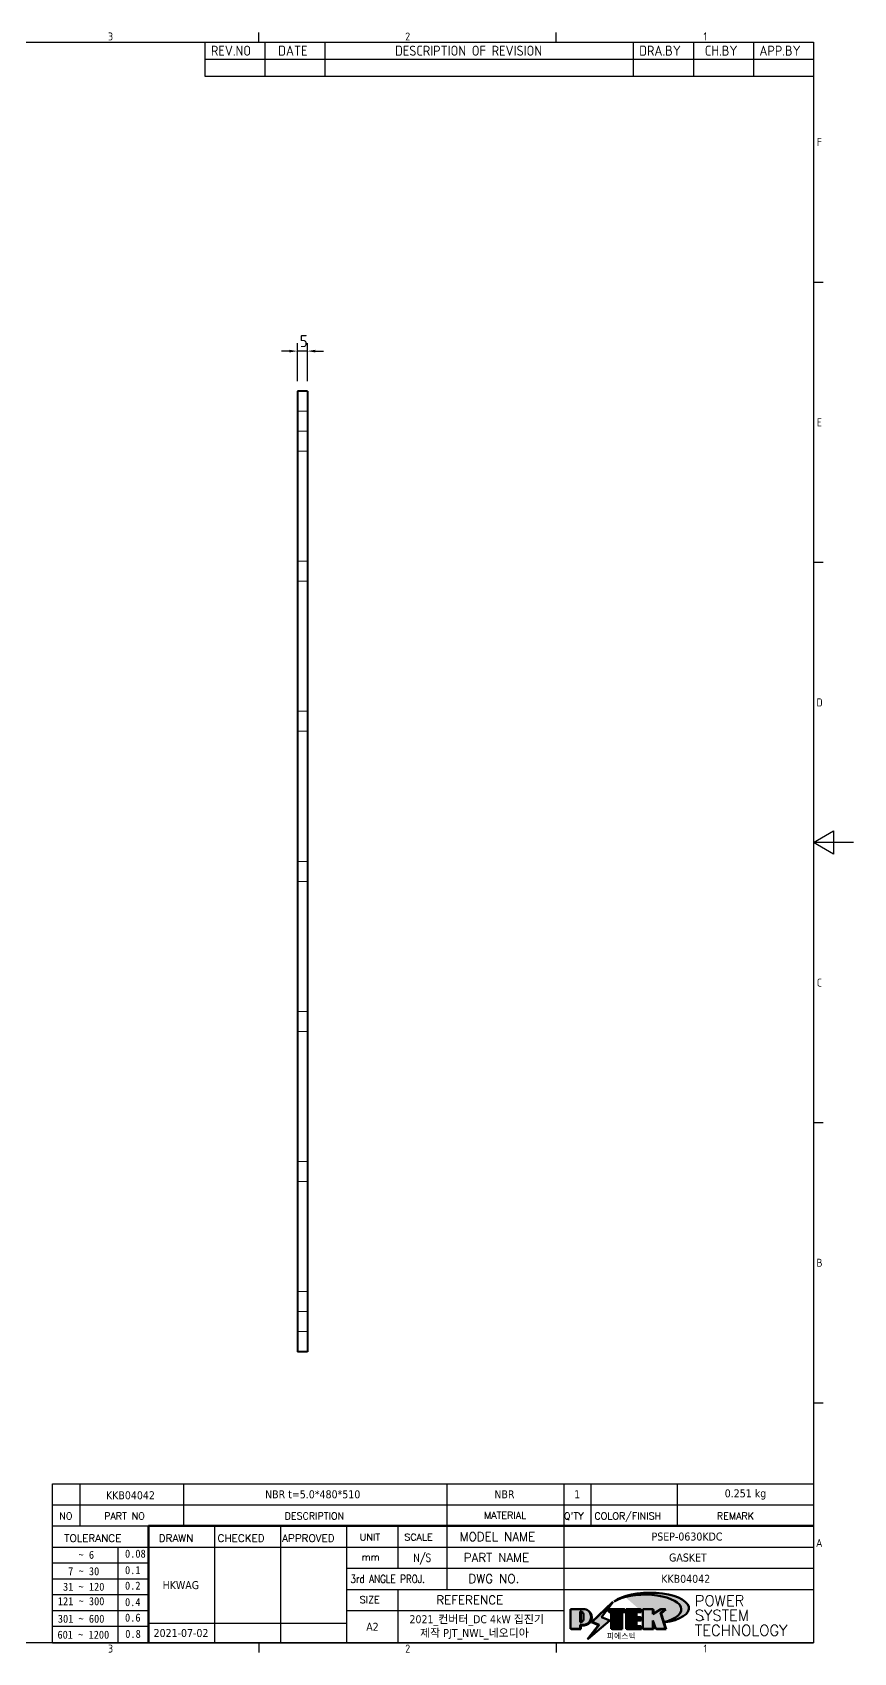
# Model space of a CAD drawing. Header units: millimetres. Extents: x 0 to 1188, y 0 to 840.
# Drawn here: x 778 to 1188, y 15 to 825 of the extents above; entities that cross this region are included whole.
import ezdxf
from ezdxf.enums import TextEntityAlignment as Align

# ---------------------------------------------------------------- set-up
doc = ezdxf.new("R2010")
doc.units = ezdxf.units.MM
doc.header["$LTSCALE"] = 2
doc.linetypes.add('DASHED', pattern=[0.2067, 0.1654, -0.0413])
doc.layers.get('0').update_dxf_attribs({"color": 3, "lineweight": 25, "true_color": 0x00ff00})
for name, color, linetype, lineweight, true_color in [('가려진 것(ISO)', 2, 'DASHED', 18, 0xffff00), ('가시적인 것(ISO)', 3, 'Continuous', 40, 0x00ff00), ('기호(ISO)', 5, 'Continuous', 25, 0x0000ff), ('제목(ISO)', 5, 'Continuous', 50, 0x0000ff), ('치수(ISO)', 2, 'Continuous', 25, 0xffff00)]:
    doc.layers.add(name, color=color, linetype=linetype, lineweight=lineweight, true_color=true_color)
doc.layers.add('경계(ISO)', color=7, linetype='Continuous', lineweight=25)
doc.layers.add('해치(ISO)', color=7, linetype='Continuous', lineweight=18)
doc.styles.add('HAN_291', font='')
doc.styles.add('HAN_370', font='', dxfattribs={"width": 2})
doc.styles.add('ISO ProportionalPSTEK', font='isocp.shx')
doc.styles.add('RC_284', font='ROMANC.shx')
doc.styles.add('RC_287', font='ROMANC.shx')
doc.styles.add('RC_292', font='ROMANC.shx')
doc.styles.add('ROMANT_294', font='romant.shx')
doc.styles.add('문자 텍스트_PSTEK_POSCO', font='isocp.shx')
doc.styles.add('치수 텍스트_PSTEK_POSCO', font='isocp.shx')
doc.styles.add('텍스트 스타일198', font='tahoma.ttf')
doc.styles.add('텍스트 스타일333', font='ROMANC.shx', dxfattribs={"width": 0.800000011920929})
doc.styles.get('HAN_291').set_extended_font_data('GulimChe')
doc.styles.get('HAN_370').set_extended_font_data('GulimChe')
doc.dimstyles.new('치수_PSTEK_POSCO', dxfattribs={"dimscale": 2, "dimtxt": 3, "dimasz": 2, "dimexe": 2, "dimexo": 2.5, "dimgap": 1, "dimtad": 1, "dimrnd": 1e-08, "dimdsep": 46, "dimtxsty": '치수 텍스트_PSTEK_POSCO', "dimcen": 0.09, "dimdle": 10, "dimclrd": 7, "dimclre": 7, "dimclrt": 2, "dimadec": 1, "dimazin": 2, "dimtfac": 1, "dimtmove": 0, "dimatfit": 3, "dimfxl": 1, "dimtolj": 1, "dimlwd": -1, "dimlwe": -1, "dimarcsym": 0})

# ---------------------------------------------------------------- blocks, each defined once
blk = doc.blocks.new('경계 Default Border')
at = {"layer": '경계(ISO)'}
for p, q in [((445.4999923706055, 410), (445.4999923706055, 412.400016784668)), ((519.7499847412109, 410), (519.7499847412109, 412.400016784668)), ((584.0000152587891, 350), (586.3999938964844, 350)), ((584.0000152587891, 280), (586.3999938964844, 280)), ((584.0000152587891, 140), (586.3999938964844, 140)), ((584.0000152587891, 70), (586.3999938964844, 70)), ((445.4999923706055, 10), (445.4999923706055, 7.599999904632568)), ((519.7499847412109, 10), (519.7499847412109, 7.599999904632568))]:
    blk.add_line(p, q, dxfattribs=at)
at = {"layer": '경계(ISO)', "flags": 128}
for points in [[(10, 10), (10, 410), (584.0000152587891, 410), (584.0000152587891, 10), (10, 10)], [(594.0000152587891, 210), (584.0000152587891, 210), (589.0000152587891, 212.8867530822754), (589.0000152587891, 207.1132469177246), (584.0000152587891, 210)]]:
    blk.add_lwpolyline(points, dxfattribs=at)
at = {"layer": '경계(ISO)', "color": 2, "true_color": 0xffff00, "char_height": 2.000000029802322, "attachment_point": 7, "style": '문자 텍스트_PSTEK_POSCO'}
for s, insert in [('3', (407.8206930345746, 410.3809296778403)), ('2', (482.043492964537, 410.3809296778403)), ('1', (556.5323774223158, 410.4)), ('F', (584.8296930082771, 383.9999999850988)), ('E', (584.8296930082771, 313.9809296629392)), ('D', (584.718846771929, 243.9809296629392)), ('C', (584.8296930082771, 173.9809296629392)), ('B', (584.718846771929, 103.9809296629392)), ('A', (584.6096005397006, 33.99523240455892)), ('3', (407.8206930345746, 7.580929648038)), ('2', (482.043492964537, 7.580929648038)), ('1', (556.5323774223158, 7.599999970197677))]:
    blk.add_mtext(s, dxfattribs=dict(at, insert=insert))
blk = doc.blocks.new('제목 블록 PSTEK')
at = {"true_color": 0xff0000}
h = blk.add_hatch(color=1, dxfattribs=at)
edge = h.paths.add_edge_path(flags=0)
edge.add_line((314.2242174273352, 19.60711530335299), (314.2242174273352, 17.00126995915134))
edge.add_line((314.2242174273352, 17.00126995915134), (314.3485873187598, 17.00126995915134))
edge.add_arc((314.3485873187598, 17.6527312952023), 0.6514613360509371, 270, 360)
edge.add_line((315.0000486548106, 17.6527312952023), (315.0000486548106, 18.95565396730211))
edge.add_arc((314.3485873187598, 18.95565396730212), 0.6514613360508712, 0, 90)
edge.add_line((314.3485873187598, 19.60711530335299), (314.2242174273352, 19.60711530335299))
edge = h.paths.add_edge_path()
edge.add_arc((314.9847713324306, 18.28938669179658), 1.969189947606664, 269.9999999999959, 450)
edge.add_line((314.9847713324306, 20.25857663940318), (311.7664314776902, 20.25857663940324))
edge.add_line((311.7664314776902, 20.25857663940324), (311.7664314776902, 15.3430047401139))
edge.add_line((311.7664314776902, 15.3430047401139), (314.2242174273352, 15.3430047401139))
edge.add_line((314.2242174273352, 15.3430047401139), (314.2242174273352, 16.32019674418991))
edge.add_line((314.2242174273352, 16.32019674418991), (314.9847713324307, 16.32019674418991))
at = {"true_color": 0x848484}
for points in [[(317.2195697678507, 17.0593801673321), (322.0326348870767, 21.62682475217465), (322.2781991042243, 21.94392121864296), (317.0471853425802, 16.97985676345368), (318.7512090904202, 16.1899260703855), (316.0018030350395, 12.71868385740789), (316.3356552234328, 13.00206718743325), (318.9235935156908, 16.2694494742633)], [(321.9846681452406, 19.60711530335299), (321.4042753185749, 19.60711530335299), (321.4042753185749, 19.45905590879572), (321.9846681452406, 19.45905590879572)], [(324.6615819988275, 19.45905590879572), (325.4196460989604, 19.45905590879572), (325.4196460989604, 20.11051724484596), (325.2419748254881, 20.11051724484596), (325.2419748254881, 19.60711530335299), (324.4839107253602, 19.60711530335299), (324.4839107253602, 15.3430047401139), (322.1623394187076, 15.3430047401139), (322.1623394187076, 15.19494534555726), (324.6615819988275, 15.19494534555726)], [(328.2914414389548, 19.45905590879572), (329.4054050004294, 19.45905590879572), (329.4054050004294, 20.11051724484596), (329.2277337269622, 20.11051724484596), (329.2277337269622, 19.60711530335299), (328.1137701654877, 19.60711530335299), (328.1137701654877, 18.25543873810179), (328.2914414389548, 18.25543873810179)], [(328.2914414389548, 17.41554667867274), (329.4054050004294, 17.41554667867274), (329.4054050004294, 18.10737934354514), (329.2277337269622, 18.10737934354514), (329.2277337269622, 17.56360607323003), (328.1137701654877, 17.56360607323003), (328.1137701654877, 15.9944660761648), (328.2914414389548, 15.9944660761648)], [(332.5088862584528, 16.92964231796647), (332.3312149849806, 17.43186301645164), (332.3312149849806, 15.3430047401139), (330.0369607660135, 15.3430047401139), (330.0369607660135, 15.19494534555726), (332.5088862584528, 15.19494534555726)], [(332.5088862584528, 20.1105172448466), (332.3312149849806, 20.1105172448466), (332.3312149849806, 18.99741471888368), (332.5088862584528, 19.11081371413894)], [(335.6156307331414, 20.11051724484596), (335.2535118015555, 20.11051724484596), (334.2514536401189, 19.30614745124769), (335.4855464857051, 15.3430047401139), (333.1954852176545, 15.3430047401139), (333.2478643833523, 15.19494534555726), (335.6632177591723, 15.19494534555726), (334.4291249135862, 19.15808805669106)], [(329.5356972676428, 15.8464066816075), (329.3580259941756, 15.8464066816075), (329.3580259941756, 15.3430047401139), (325.8342124037171, 15.3430047401139), (325.8342124037171, 15.19494534555726), (329.5356972676428, 15.19494534555726)]]:
    blk.add_hatch(color=252, dxfattribs=at).paths.add_polyline_path(points)
at = {"true_color": 0x0000ff}
blk.add_hatch(color=5, dxfattribs=at).paths.add_polyline_path([(321.6183518841322, 17.4193704504104), (319.5281351041078, 18.24969419629727), (322.4505835294948, 22.02344462252142), (317.2195697678507, 17.0593801673321), (318.9235935156908, 16.2694494742633), (316.1741874603099, 12.79820726128571)])
at = {"true_color": 0xff0000}
for points in [[(324.4839107253602, 19.60711530335299), (325.2419748254881, 19.60711530335299), (325.2419748254881, 20.25857663940324), (321.2266040451076, 20.25857663940324), (321.2266040451076, 19.60711530335299), (321.9846681452406, 19.60711530335299), (321.9846681452406, 15.3430047401139), (324.4839107253602, 15.3430047401139)], [(329.2277337269622, 20.25857663940324), (325.65654113025, 20.25857663940324), (325.65654113025, 15.3430047401139), (329.3580259941756, 15.3430047401139), (329.3580259941756, 15.9944660761648), (328.1137701654877, 15.9944660761648), (328.1137701654877, 17.56360607323003), (329.2277337269622, 17.56360607323003), (329.2277337269622, 18.25543873810179), (328.1137701654877, 18.25543873810179), (328.1137701654877, 19.60711530335299), (329.2277337269622, 19.60711530335299)], [(332.3312149849806, 20.25857663940324), (329.8592894925411, 20.25857663940324), (329.8592894925411, 15.3430047401139), (332.3312149849806, 15.3430047401139), (332.3312149849806, 17.4318630164523), (333.0701931098801, 15.3430047401139), (335.4855464857051, 15.3430047401139), (334.2514536401189, 19.30614745124769), (335.4379594596742, 20.25857663940324), (334.3071782107978, 20.25857663940324), (332.3312149849806, 18.99741471888304)]]:
    blk.add_hatch(color=1, dxfattribs=at).paths.add_polyline_path(points)
at = {"true_color": 0x848484}
h = blk.add_hatch(color=252, dxfattribs=at)
edge = h.paths.add_edge_path()
edge.add_arc((314.9847713324309, 18.28938669179657), 1.969189947606666, 270, 406.8278729790604)
edge.add_arc((315.1624426058984, 18.1413272972396), 1.969189947606962, -90, 53.560984836317004, ccw=False)
edge.add_line((315.1624426058984, 16.17213734963263), (314.4018887008024, 16.17213734963263))
edge.add_line((314.4018887008024, 16.17213734963263), (314.4018887008024, 15.19494534555726))
edge.add_line((314.4018887008024, 15.19494534555726), (311.9441027511573, 15.19494534555726))
edge.add_line((311.9441027511573, 15.19494534555726), (311.9441027511573, 15.3430047401139))
edge.add_line((311.9441027511573, 15.3430047401139), (314.2242174273352, 15.3430047401139))
edge.add_line((314.2242174273352, 15.3430047401139), (314.2242174273352, 16.32019674418991))
edge.add_line((314.2242174273352, 16.32019674418991), (314.9847713324309, 16.32019674418991))
h = blk.add_hatch(color=252, dxfattribs=at)
edge = h.paths.add_edge_path()
edge.add_line((314.4018887008024, 19.45905590879572), (314.5262585922315, 19.45905590879572))
edge.add_arc((314.5262585922314, 18.80759457274939), 0.6514613360463194, 60.4189348879147, 90.00000000000318, ccw=False)
edge.add_arc((314.3485873187602, 18.95565396730057), 0.6514613360524251, 39.96992292766206, 90.00000000009999)
edge.add_line((314.3485873187591, 19.60711530335307), (314.2242174273352, 19.60711530335298))
edge.add_line((314.2242174273352, 19.60711530335299), (314.2242174273352, 17.00126995915134))
edge.add_line((314.2242174273352, 17.00126995915134), (314.3485873187591, 17.00126995915134))
edge.add_arc((314.3485873187568, 17.652731295233), 0.6514613360816299, 270.0000000002, 274.6930825552478)
edge.add_line((314.4018887008024, 17.0034541317032), (314.4018887008024, 19.45905590879572))
at = {"layer": '해치(ISO)', "true_color": 0x27d1fc}
h = blk.add_hatch(color=140, dxfattribs=at)
edge = h.paths.add_edge_path()
edge.add_ellipse((330.3660919371412, 20.15576403068321), major_axis=(9.100907360794343, 0), ratio=0.4069904968023172, start_angle=301.3098473703837, end_angle=507.7436900681698)
edge.add_ellipse((331.5340919371412, 20.4634168429492), major_axis=(-9.82350664112931, 0), ratio=0.3942600559756514, start_angle=111.51207141178469, end_angle=334.47025347086895, ccw=False)
edge.add_line((335.1363447531188, 16.8601935978785), (335.0955236905705, 16.99119398620872))
at = {"color": 180, "true_color": 0x3f00ff}
for p, q in [((182.475792979055, 11.79100474011392), (182.4757929790549, 51.56524660363496)), ((182.4757929790549, 51.56524660363496), (372.4757929537551, 51.56524660363496)), ((189.2651435055721, 51.56524660363496), (189.2651435055722, 41.00524660363494)), ((215.2152739891528, 41.00524660363494), (215.2152739891528, 51.56524660363496)), ((280.8758854511282, 51.56524660363496), (280.8758854511282, 41.00524660363494)), ((310.0881549537552, 51.56524660363496), (310.0881549537553, 41.00524660363494)), ((316.9044520275131, 51.56524660363496), (316.9044520275127, 41.00524660363494)), ((338.4566026226726, 51.56524660363496), (338.4566026226727, 41.00524660363494)), ((372.4757929537551, 51.56524660363496), (372.4757929537551, 11.79100474011389)), ((182.475792979055, 46.2852466036349), (372.4757929537551, 46.28524660363492)), ((182.475792979055, 41.00524660363493), (206.451475290024, 41.00524660363493)), ((222.9401812389276, 11.79100474011392), (222.9401812389276, 41.00524660363494)), ((239.4288871878316, 11.79100474011392), (239.4288871878316, 41.00524660363494)), ((255.9175931367356, 11.79100474011392), (255.9175931367356, 41.00524660363494)), ((268.6918866058747, 41.00524660363494), (268.6918866058747, 30.44524660363498)), ((280.8758854511282, 41.00524660363494), (280.8758854511282, 25.16524660363502)), ((310.088154953755, 41.00524660363494), (310.088154953755, 11.79100474011392)), ((182.475792979055, 35.72524660363497), (206.451475290024, 35.72524660363497)), ((198.8621818849491, 12.02524660363491), (198.8621818849491, 35.72524660363497)), ((206.451475290024, 35.72524660363497), (372.4757929537551, 35.72524660363497)), ((182.475792979055, 31.77524660363492), (206.451475290024, 31.77524660363492)), ((255.917593136736, 30.44524660363498), (372.4757929537552, 30.44524660363501)), ((182.475792979055, 27.82524660363487), (206.451475290024, 27.82524660363487)), ((255.9175931367359, 25.16524660363502), (372.4757929537552, 25.165246603635)), ((268.6918866058744, 25.16524660363502), (268.6918866058744, 11.79100474011392)), ((182.475792979055, 23.87524660363505), (206.451475290024, 23.87524660363505)), ((182.475792979055, 19.92524660363478), (206.451475290024, 19.92524660363478)), ((206.451475290024, 16.74100474011396), (255.9175931367359, 16.74100474011396)), ((255.9175931367359, 19.88524660363481), (310.0881549537553, 19.88524660363481)), ((182.475792979055, 15.97524660363496), (206.451475290024, 15.97524660363496)), ((182.475792979055, 11.79100474011392), (372.4757929537551, 11.79100474011389))]:
    blk.add_line(p, q, dxfattribs=at)
at = {"color": 7, "lineweight": 50}
for p, q in [((206.4514752900237, 11.79100474011392), (206.4514752900237, 41.00524660363494)), ((206.451475290024, 41.00524660363494), (372.4757929537551, 41.00524660363496))]:
    blk.add_line(p, q, dxfattribs=at)
at = {"color": 7}
for p, q in [((311.7664314776902, 20.25900474011391), (311.7664314776902, 15.34300474011391)), ((314.9847713324309, 20.25857663940324), (311.7664314776902, 20.25857663940324)), ((314.9847713324309, 20.25857663940324), (311.7664314776902, 20.25857663940324)), ((311.7664314776902, 20.25857663940324), (311.7664314776902, 15.3430047401139)), ((322.2781991042243, 21.94392121864296), (317.0471853425802, 16.97985676345368)), ((322.4505835294948, 22.02344462252142), (317.2195697678507, 17.0593801673321)), ((317.2195697678507, 17.0593801673321), (322.0326348870767, 21.62682475217465)), ((319.5281351041078, 18.24969419629727), (322.4505835294948, 22.02344462252142)), ((325.2419748254881, 20.25857663940324), (321.2266040451076, 20.25857663940324)), ((321.2266040451076, 20.25857663940324), (321.2266040451076, 19.60711530335299)), ((325.2419748254881, 20.25857663940324), (321.2266040451076, 20.25857663940324)), ((321.2266040451076, 20.25857663940324), (321.2266040451076, 19.60711530335299)), ((322.0326348870767, 21.62682475217465), (322.2781991042243, 21.94392121864296)), ((325.2419748254881, 19.60711530335299), (325.2419748254881, 20.25857663940324)), ((325.2419748254881, 19.60711530335299), (325.2419748254881, 20.25857663940324)), ((329.2277337269622, 20.25857663940324), (325.65654113025, 20.25857663940324)), ((325.65654113025, 20.25857663940324), (325.65654113025, 15.3430047401139)), ((325.65654113025, 20.25857663940324), (325.65654113025, 15.3430047401139)), ((329.2277337269622, 20.25857663940324), (325.65654113025, 20.25857663940324)), ((329.2277337269622, 19.60711530335299), (329.2277337269622, 20.25857663940324)), ((329.2277337269622, 19.60711530335299), (329.2277337269622, 20.25857663940324)), ((332.3312149849806, 20.25857663940324), (329.8592894925411, 20.25857663940324)), ((329.8592894925411, 20.25857663940324), (329.8592894925411, 15.3430047401139)), ((329.8592894925411, 20.25857663940324), (329.8592894925411, 15.3430047401139)), ((332.3312149849806, 20.25857663940324), (329.8592894925411, 20.25857663940324)), ((334.3071782107978, 20.25857663940324), (332.3312149849806, 18.99741471888304)), ((332.3312149849806, 18.99741471888304), (332.3312149849806, 20.25857663940324)), ((334.3071782107978, 20.25857663940324), (332.3312149849806, 18.99741471888304)), ((332.3312149849806, 18.99741471888304), (332.3312149849806, 20.25857663940324)), ((334.2514536401189, 19.30614745124769), (335.4379594596742, 20.25857663940324)), ((334.2514536401189, 19.30614745124769), (335.4379594596742, 20.25857663940324)), ((335.4379594596742, 20.25857663940324), (334.3071782107978, 20.25857663940324)), ((335.4379594596742, 20.25857663940324), (334.3071782107978, 20.25857663940324)), ((314.2242174273352, 17.00126995915134), (314.2242174273352, 19.60711530335299)), ((314.2242174273352, 19.60711530335299), (314.3485873187591, 19.60711530335299)), ((314.3485873187591, 19.60711530335299), (314.2242174273352, 19.60711530335299)), ((314.2242174273352, 19.60711530335299), (314.2242174273352, 17.00126995915134)), ((314.2242174273352, 17.00126995915134), (314.2242174273352, 19.60711530335299)), ((314.2242174273352, 19.60711530335299), (314.3485873187591, 19.60711530335299)), ((314.3485873187591, 17.00126995915134), (314.2242174273352, 17.00126995915134)), ((314.2242174273352, 17.00126995915134), (314.3485873187591, 17.00126995915134)), ((314.3485873187591, 17.00126995915134), (314.2242174273352, 17.00126995915134)), ((314.2242174273352, 16.32019674418991), (314.9847713324309, 16.32019674418991)), ((314.2242174273352, 15.3430047401139), (314.2242174273352, 16.32019674418991)), ((314.9847713324309, 16.32019674418991), (314.2242174273352, 16.32019674418991)), ((314.2242174273352, 16.32019674418991), (314.2242174273352, 15.3430047401139)), ((314.2242174273352, 16.32019674418991), (314.9847713324309, 16.32019674418991)), ((314.2242174273352, 15.3430047401139), (314.2242174273352, 16.32019674418991)), ((314.4018887008024, 19.45905590879572), (314.5262585922314, 19.45905590879572)), ((314.4018887008024, 17.0034541317032), (314.4018887008024, 19.45905590879572)), ((315.0000486548106, 18.95565396730275), (315.0000486548106, 17.65273129520161)), ((315.0000486548106, 18.95565396730275), (315.0000486548106, 17.65273129520161)), ((316.1741874603099, 12.79820726128571), (321.6183518841322, 17.4193704504104)), ((318.9235935156908, 16.2694494742633), (316.1741874603099, 12.79820726128571)), ((316.3356552234328, 13.00206718743325), (318.9235935156908, 16.2694494742633)), ((317.0471853425802, 16.97985676345368), (318.7512090904202, 16.1899260703855)), ((318.9235935156908, 16.2694494742633), (317.2195697678507, 17.0593801673321)), ((317.2195697678507, 17.0593801673321), (318.9235935156908, 16.2694494742633)), ((321.6183518841322, 17.4193704504104), (319.5281351041078, 18.24969419629727)), ((321.2266040451076, 19.60711530335299), (321.9846681452406, 19.60711530335299)), ((321.2266040451076, 19.60711530335299), (321.9846681452406, 19.60711530335299)), ((321.4042753185749, 19.60711530335299), (321.4042753185749, 19.45905590879572)), ((321.9846681452406, 19.60711530335299), (321.4042753185749, 19.60711530335299)), ((321.4042753185749, 19.45905590879572), (321.9846681452406, 19.45905590879572)), ((321.9846681452406, 19.60711530335299), (321.9846681452406, 15.3430047401139)), ((321.9846681452406, 19.45905590879572), (321.9846681452406, 19.60711530335299)), ((321.9846681452406, 19.60711530335299), (321.9846681452406, 15.3430047401139)), ((324.4839107253602, 19.60711530335299), (325.2419748254881, 19.60711530335299)), ((324.4839107253602, 15.3430047401139), (324.4839107253602, 19.60711530335299)), ((325.2419748254881, 19.60711530335299), (324.4839107253602, 19.60711530335299)), ((324.4839107253602, 19.60711530335299), (324.4839107253602, 15.3430047401139)), ((324.4839107253602, 19.60711530335299), (325.2419748254881, 19.60711530335299)), ((324.4839107253602, 15.3430047401139), (324.4839107253602, 19.60711530335299)), ((324.6615819988275, 19.45905590879572), (325.4196460989604, 19.45905590879572)), ((324.6615819988275, 15.19494534555726), (324.6615819988275, 19.45905590879572)), ((325.4196460989604, 20.11051724484596), (325.2419748254881, 20.11051724484596)), ((325.2419748254881, 20.11051724484596), (325.2419748254881, 19.60711530335299)), ((325.4196460989604, 19.45905590879572), (325.4196460989604, 20.11051724484596)), ((328.1137701654877, 18.25543873810179), (328.1137701654877, 19.60711530335299)), ((328.1137701654877, 19.60711530335299), (329.2277337269622, 19.60711530335299)), ((329.2277337269622, 19.60711530335299), (328.1137701654877, 19.60711530335299)), ((328.1137701654877, 19.60711530335299), (328.1137701654877, 18.25543873810179)), ((328.1137701654877, 18.25543873810179), (328.1137701654877, 19.60711530335299)), ((328.1137701654877, 19.60711530335299), (329.2277337269622, 19.60711530335299)), ((329.2277337269622, 18.25543873810179), (328.1137701654877, 18.25543873810179)), ((328.1137701654877, 18.25543873810179), (328.2914414389548, 18.25543873810179)), ((329.2277337269622, 18.25543873810179), (328.1137701654877, 18.25543873810179)), ((328.1137701654877, 17.56360607323003), (329.2277337269622, 17.56360607323003)), ((328.1137701654877, 15.9944660761648), (328.1137701654877, 17.56360607323003)), ((329.2277337269622, 17.56360607323003), (328.1137701654877, 17.56360607323003)), ((328.1137701654877, 17.56360607323003), (328.1137701654877, 15.9944660761648)), ((328.1137701654877, 17.56360607323003), (329.2277337269622, 17.56360607323003)), ((328.1137701654877, 15.9944660761648), (328.1137701654877, 17.56360607323003)), ((328.2914414389548, 18.25543873810179), (328.2914414389548, 19.45905590879572)), ((328.2914414389548, 19.45905590879572), (329.4054050004294, 19.45905590879572)), ((328.2914414389548, 15.9944660761648), (328.2914414389548, 17.41554667867274)), ((328.2914414389548, 17.41554667867274), (329.4054050004294, 17.41554667867274)), ((329.4054050004294, 20.11051724484596), (329.2277337269622, 20.11051724484596)), ((329.2277337269622, 20.11051724484596), (329.2277337269622, 19.60711530335299)), ((329.2277337269622, 17.56360607323003), (329.2277337269622, 18.25543873810179)), ((329.2277337269622, 17.56360607323003), (329.2277337269622, 18.25543873810179)), ((329.4054050004294, 18.10737934354514), (329.2277337269622, 18.10737934354514)), ((329.2277337269622, 18.10737934354514), (329.2277337269622, 17.56360607323003)), ((329.4054050004294, 19.45905590879572), (329.4054050004294, 20.11051724484596)), ((329.4054050004294, 17.41554667867274), (329.4054050004294, 18.10737934354514)), ((332.5088862584528, 20.1105172448466), (332.3312149849806, 20.1105172448466)), ((332.3312149849806, 20.1105172448466), (332.3312149849806, 18.99741471888368)), ((332.3312149849806, 18.99741471888368), (332.5088862584528, 19.11081371413894)), ((332.3312149849806, 17.4318630164523), (333.0701931098801, 15.3430047401139)), ((332.3312149849806, 15.3430047401139), (332.3312149849806, 17.4318630164523)), ((332.5088862584528, 16.92964231796647), (332.3312149849806, 17.43186301645164)), ((332.3312149849806, 17.43186301645164), (332.3312149849806, 15.3430047401139)), ((332.3312149849806, 17.4318630164523), (333.0701931098801, 15.3430047401139)), ((332.3312149849806, 15.3430047401139), (332.3312149849806, 17.4318630164523)), ((332.5088862584528, 19.11081371413894), (332.5088862584528, 20.1105172448466)), ((332.5088862584528, 15.19494534555726), (332.5088862584528, 16.92964231796647)), ((335.2535118015555, 20.11051724484596), (334.2514536401189, 19.30614745124769)), ((335.4855464857051, 15.3430047401139), (334.2514536401189, 19.30614745124769)), ((334.2514536401189, 19.30614745124769), (335.4855464857051, 15.3430047401139)), ((335.4855464857051, 15.3430047401139), (334.2514536401189, 19.30614745124769)), ((334.4291249135862, 19.15808805669104), (335.6156307331414, 20.11051724484596)), ((335.6632177591723, 15.19494534555726), (334.4291249135862, 19.15808805669104)), ((335.6156307331414, 20.11051724484596), (335.2535118015555, 20.11051724484596)), ((345.0447381189468, 17.50375595811051), (344.9867755289346, 17.689895936919)), ((311.7664314776902, 15.3430047401139), (314.2242174273352, 15.3430047401139)), ((311.7664314776902, 15.3430047401139), (314.2242174273352, 15.3430047401139)), ((314.2242174273352, 15.3430047401139), (311.9441027511573, 15.3430047401139)), ((311.9441027511573, 15.3430047401139), (311.9441027511573, 15.19494534555726)), ((311.9441027511573, 15.19494534555726), (314.4018887008024, 15.19494534555726)), ((314.4018887008024, 16.17213734963263), (315.162442605898, 16.17213734963263)), ((314.4018887008024, 15.19494534555726), (314.4018887008024, 16.17213734963263)), ((318.7512090904202, 16.1899260703855), (316.0018030350395, 12.71868385740789)), ((316.0018030350395, 12.71868385740789), (316.3356552234328, 13.00206718743325)), ((321.9846681452406, 15.3430047401139), (324.4839107253602, 15.3430047401139)), ((321.9846681452406, 15.3430047401139), (324.4839107253602, 15.3430047401139)), ((324.4839107253602, 15.3430047401139), (322.1623394187076, 15.3430047401139)), ((322.1623394187076, 15.3430047401139), (322.1623394187076, 15.19494534555726)), ((322.1623394187076, 15.19494534555726), (324.6615819988275, 15.19494534555726)), ((325.65654113025, 15.3430047401139), (329.3580259941756, 15.3430047401139)), ((325.65654113025, 15.3430047401139), (329.3580259941756, 15.3430047401139)), ((329.3580259941756, 15.3430047401139), (325.8342124037171, 15.3430047401139)), ((325.8342124037171, 15.3430047401139), (325.8342124037171, 15.19494534555726)), ((325.8342124037171, 15.19494534555726), (329.5356972676428, 15.19494534555726)), ((329.3580259941756, 15.9944660761648), (328.1137701654877, 15.9944660761648)), ((328.1137701654877, 15.9944660761648), (328.2914414389548, 15.9944660761648)), ((329.3580259941756, 15.9944660761648), (328.1137701654877, 15.9944660761648)), ((329.3580259941756, 15.3430047401139), (329.3580259941756, 15.9944660761648)), ((329.3580259941756, 15.3430047401139), (329.3580259941756, 15.9944660761648)), ((329.5356972676428, 15.8464066816075), (329.3580259941756, 15.8464066816075)), ((329.3580259941756, 15.8464066816075), (329.3580259941756, 15.3430047401139)), ((329.5356972676428, 15.19494534555726), (329.5356972676428, 15.8464066816075)), ((329.8592894925411, 15.3430047401139), (332.3312149849806, 15.3430047401139)), ((329.8592894925411, 15.3430047401139), (332.3312149849806, 15.3430047401139)), ((332.3312149849806, 15.3430047401139), (330.0369607660135, 15.3430047401139)), ((330.0369607660135, 15.3430047401139), (330.0369607660135, 15.19494534555726)), ((330.0369607660135, 15.19494534555726), (332.5088862584528, 15.19494534555726)), ((333.0701931098801, 15.3430047401139), (335.4855464857051, 15.3430047401139)), ((333.0701931098801, 15.3430047401139), (335.4855464857051, 15.3430047401139)), ((335.4855464857051, 15.3430047401139), (333.1954852176545, 15.3430047401139)), ((333.1954852176545, 15.3430047401139), (333.2478643833523, 15.19494534555726)), ((333.2478643833523, 15.19494534555726), (335.6632177591723, 15.19494534555726))]:
    blk.add_line(p, q, dxfattribs=at)
at = {"color": 1, "true_color": 0xff0000}
for p, q in [((314.9847713324309, 20.25857663940324), (311.7664314776902, 20.25857663940324)), ((311.7664314776902, 20.25857663940324), (311.7664314776902, 15.3430047401139)), ((325.2419748254881, 20.25857663940324), (321.2266040451076, 20.25857663940324)), ((321.2266040451076, 20.25857663940324), (321.2266040451076, 19.60711530335299)), ((325.2419748254881, 19.60711530335299), (325.2419748254881, 20.25857663940324)), ((329.2277337269622, 20.25857663940324), (325.65654113025, 20.25857663940324)), ((325.65654113025, 20.25857663940324), (325.65654113025, 15.3430047401139)), ((329.2277337269622, 19.60711530335299), (329.2277337269622, 20.25857663940324)), ((332.3312149849806, 20.25857663940324), (329.8592894925411, 20.25857663940324)), ((329.8592894925411, 20.25857663940324), (329.8592894925411, 15.3430047401139)), ((334.3071782107978, 20.25857663940324), (332.3312149849806, 18.99741471888304)), ((332.3312149849806, 18.99741471888304), (332.3312149849806, 20.25857663940324)), ((334.2514536401189, 19.30614745124769), (335.4379594596742, 20.25857663940324)), ((335.4379594596742, 20.25857663940324), (334.3071782107978, 20.25857663940324)), ((314.2242174273352, 17.00126995915134), (314.2242174273352, 19.60711530335299)), ((314.2242174273352, 19.60711530335299), (314.3485873187591, 19.60711530335299)), ((314.3485873187591, 17.00126995915134), (314.2242174273352, 17.00126995915134)), ((314.2242174273352, 16.32019674418991), (314.9847713324309, 16.32019674418991)), ((314.2242174273352, 15.3430047401139), (314.2242174273352, 16.32019674418991)), ((315.0000486548106, 18.95565396730275), (315.0000486548106, 17.65273129520161)), ((321.2266040451076, 19.60711530335299), (321.9846681452406, 19.60711530335299)), ((321.9846681452406, 19.60711530335299), (321.9846681452406, 15.3430047401139)), ((324.4839107253602, 19.60711530335299), (325.2419748254881, 19.60711530335299)), ((324.4839107253602, 15.3430047401139), (324.4839107253602, 19.60711530335299)), ((328.1137701654877, 18.25543873810179), (328.1137701654877, 19.60711530335299)), ((328.1137701654877, 19.60711530335299), (329.2277337269622, 19.60711530335299)), ((329.2277337269622, 18.25543873810179), (328.1137701654877, 18.25543873810179)), ((328.1137701654877, 17.56360607323003), (329.2277337269622, 17.56360607323003)), ((328.1137701654877, 15.9944660761648), (328.1137701654877, 17.56360607323003)), ((329.2277337269622, 17.56360607323003), (329.2277337269622, 18.25543873810179)), ((332.3312149849806, 17.4318630164523), (333.0701931098801, 15.3430047401139)), ((332.3312149849806, 15.3430047401139), (332.3312149849806, 17.4318630164523)), ((335.4855464857051, 15.3430047401139), (334.2514536401189, 19.30614745124769)), ((311.7664314776902, 15.3430047401139), (314.2242174273352, 15.3430047401139)), ((321.9846681452406, 15.3430047401139), (324.4839107253602, 15.3430047401139)), ((325.65654113025, 15.3430047401139), (329.3580259941756, 15.3430047401139)), ((329.3580259941756, 15.9944660761648), (328.1137701654877, 15.9944660761648)), ((329.3580259941756, 15.3430047401139), (329.3580259941756, 15.9944660761648)), ((329.8592894925411, 15.3430047401139), (332.3312149849806, 15.3430047401139)), ((333.0701931098801, 15.3430047401139), (335.4855464857051, 15.3430047401139))]:
    blk.add_line(p, q, dxfattribs=at)
at = {"color": 5, "true_color": 0x0000ff}
for p, q in [((322.4505835294948, 22.02344462252142), (317.2195697678507, 17.0593801673321)), ((319.5281351041078, 18.24969419629727), (322.4505835294948, 22.02344462252142)), ((316.1741874603099, 12.79820726128571), (321.6183518841322, 17.4193704504104)), ((318.9235935156908, 16.2694494742633), (316.1741874603099, 12.79820726128571)), ((317.2195697678507, 17.0593801673321), (318.9235935156908, 16.2694494742633)), ((321.6183518841322, 17.4193704504104), (319.5281351041078, 18.24969419629727))]:
    blk.add_line(p, q, dxfattribs=at)
at = {"color": 7}
for centre, radius, start, end in [((314.9847713324309, 18.28938669179658), 1.969189947606665, 270, 90), ((314.9847713324309, 18.28938669179658), 1.969189947606665, 270, 90), ((314.3485873187598, 18.95565396730211), 0.6514613360508712, 0, 90), ((314.3485873187602, 18.95565396730057), 0.6514613360524251, 39.96992292766117, 90), ((314.3485873187598, 18.95565396730212), 0.6514613360508712, 0, 90), ((314.3485873187597, 17.65273129520228), 0.6514613360509381, 270, 0), ((314.3485873187598, 17.6527312952023), 0.6514613360509381, 270, 0), ((314.3485873187568, 17.652731295233), 0.6514613360816299, 270, 274.6930825552478), ((314.5262585922314, 18.80759457274939), 0.6514613360463193, 60.41893488791137, 90), ((314.9847713324307, 18.2893866917965), 1.969189947606594, 270, 46.82787297909833), ((315.1624426058984, 18.1413272972396), 1.969189947606961, 270, 53.56098483636067)]:
    blk.add_arc(centre, radius, start, end, dxfattribs=at)
at = {"color": 1, "true_color": 0xff0000}
for centre, radius, start, end in [((314.9847713324309, 18.28938669179657), 1.969189947606665, 270, 90), ((314.3485873187598, 18.95565396730211), 0.6514613360508712, 0, 90), ((314.3485873187598, 17.6527312952023), 0.6514613360509381, 270, 0)]:
    blk.add_arc(centre, radius, start, end, dxfattribs=at)
at = {"layer": '제목(ISO)', "lineweight": 18}
blk.add_line((182.475792979055, 35.72500474011393), (182.475792979055, 11.79100474011392), dxfattribs=at)
at = {"layer": '제목(ISO)'}
for p, q in [((314.9847713324306, 20.25857663940324), (311.7664314776902, 20.25857663940324)), ((311.7664314776902, 20.25857663940324), (311.7664314776902, 15.3430047401139)), ((322.2781991042243, 21.94392121864296), (317.0471853425802, 16.97985676345368)), ((322.4505835294948, 22.02344462252142), (317.2195697678507, 17.0593801673321)), ((317.2195697678507, 17.0593801673321), (322.0326348870767, 21.62682475217465)), ((319.5281351041078, 18.24969419629727), (322.4505835294948, 22.02344462252142)), ((325.2419748254881, 20.25857663940324), (321.2266040451076, 20.25857663940324)), ((321.2266040451076, 20.25857663940324), (321.2266040451076, 19.60711530335299)), ((322.0326348870767, 21.62682475217465), (322.2781991042243, 21.94392121864296)), ((325.2419748254881, 19.60711530335299), (325.2419748254881, 20.25857663940324)), ((329.2277337269622, 20.25857663940324), (325.65654113025, 20.25857663940324)), ((325.65654113025, 20.25857663940324), (325.65654113025, 15.3430047401139)), ((329.2277337269622, 19.60711530335299), (329.2277337269622, 20.25857663940324)), ((332.3312149849806, 20.25857663940324), (329.8592894925411, 20.25857663940324)), ((329.8592894925411, 20.25857663940324), (329.8592894925411, 15.3430047401139)), ((334.3071782107978, 20.25857663940324), (332.3312149849806, 18.99741471888304)), ((332.3312149849806, 18.99741471888304), (332.3312149849806, 20.25857663940324)), ((334.2514536401189, 19.30614745124769), (335.4379594596742, 20.25857663940324)), ((335.4379594596742, 20.25857663940324), (334.3071782107978, 20.25857663940324)), ((314.2242174273352, 17.00126995915134), (314.2242174273352, 19.60711530335299)), ((314.2242174273352, 19.60711530335299), (314.3485873187598, 19.60711530335299)), ((314.3485873187591, 19.60711530335299), (314.2242174273352, 19.60711530335299)), ((314.2242174273352, 19.60711530335299), (314.2242174273352, 17.00126995915134)), ((314.3485873187598, 17.00126995915134), (314.2242174273352, 17.00126995915134)), ((314.2242174273352, 17.00126995915134), (314.3485873187591, 17.00126995915134)), ((314.2242174273352, 15.3430047401139), (314.2242174273352, 16.32019674418991)), ((314.2242174273352, 16.32019674418991), (314.9847713324307, 16.32019674418991)), ((314.9847713324309, 16.32019674418991), (314.2242174273352, 16.32019674418991)), ((314.2242174273352, 16.32019674418991), (314.2242174273352, 15.3430047401139)), ((314.4018887008024, 19.45905590879572), (314.5262585922314, 19.45905590879572)), ((314.4018887008024, 17.0034541317032), (314.4018887008024, 19.45905590879572)), ((315.0000486548106, 18.95565396730211), (315.0000486548106, 17.6527312952023)), ((316.1741874603099, 12.79820726128571), (321.6183518841322, 17.4193704504104)), ((318.9235935156908, 16.2694494742633), (316.1741874603099, 12.79820726128571)), ((316.3356552234328, 13.00206718743325), (318.9235935156908, 16.2694494742633)), ((317.0471853425802, 16.97985676345368), (318.7512090904202, 16.1899260703855)), ((317.2195697678507, 17.0593801673321), (318.9235935156908, 16.2694494742633)), ((318.9235935156908, 16.2694494742633), (317.2195697678507, 17.0593801673321)), ((321.6183518841322, 17.4193704504104), (319.5281351041078, 18.24969419629727)), ((321.2266040451076, 19.60711530335299), (321.9846681452406, 19.60711530335299)), ((321.9846681452406, 19.60711530335299), (321.4042753185749, 19.60711530335299)), ((321.4042753185749, 19.60711530335299), (321.4042753185749, 19.45905590879572)), ((321.4042753185749, 19.45905590879572), (321.9846681452406, 19.45905590879572)), ((321.9846681452406, 19.60711530335299), (321.9846681452406, 15.3430047401139)), ((321.9846681452406, 19.45905590879572), (321.9846681452406, 19.60711530335299)), ((324.4839107253602, 19.60711530335299), (325.2419748254881, 19.60711530335299)), ((324.4839107253602, 15.3430047401139), (324.4839107253602, 19.60711530335299)), ((325.2419748254881, 19.60711530335299), (324.4839107253602, 19.60711530335299)), ((324.4839107253602, 19.60711530335299), (324.4839107253602, 15.3430047401139)), ((324.6615819988275, 19.45905590879572), (325.4196460989604, 19.45905590879572)), ((324.6615819988275, 15.19494534555726), (324.6615819988275, 19.45905590879572)), ((325.4196460989604, 20.11051724484596), (325.2419748254881, 20.11051724484596)), ((325.2419748254881, 20.11051724484596), (325.2419748254881, 19.60711530335299)), ((325.4196460989604, 19.45905590879572), (325.4196460989604, 20.11051724484596)), ((328.1137701654877, 18.25543873810179), (328.1137701654877, 19.60711530335299)), ((328.1137701654877, 19.60711530335299), (329.2277337269622, 19.60711530335299)), ((329.2277337269622, 19.60711530335299), (328.1137701654877, 19.60711530335299)), ((328.1137701654877, 19.60711530335299), (328.1137701654877, 18.25543873810179)), ((329.2277337269622, 18.25543873810179), (328.1137701654877, 18.25543873810179)), ((328.1137701654877, 18.25543873810179), (328.2914414389548, 18.25543873810179)), ((328.1137701654877, 15.9944660761648), (328.1137701654877, 17.56360607323003)), ((328.1137701654877, 17.56360607323003), (329.2277337269622, 17.56360607323003)), ((329.2277337269622, 17.56360607323003), (328.1137701654877, 17.56360607323003)), ((328.1137701654877, 17.56360607323003), (328.1137701654877, 15.9944660761648)), ((328.2914414389548, 19.45905590879572), (329.4054050004294, 19.45905590879572)), ((328.2914414389548, 18.25543873810179), (328.2914414389548, 19.45905590879572)), ((328.2914414389548, 17.41554667867274), (329.4054050004294, 17.41554667867274)), ((328.2914414389548, 15.9944660761648), (328.2914414389548, 17.41554667867274)), ((329.4054050004294, 20.11051724484596), (329.2277337269622, 20.11051724484596)), ((329.2277337269622, 20.11051724484596), (329.2277337269622, 19.60711530335299)), ((329.2277337269622, 17.56360607323003), (329.2277337269622, 18.25543873810179)), ((329.4054050004294, 18.10737934354514), (329.2277337269622, 18.10737934354514)), ((329.2277337269622, 18.10737934354514), (329.2277337269622, 17.56360607323003)), ((329.4054050004294, 19.45905590879572), (329.4054050004294, 20.11051724484596)), ((329.4054050004294, 17.41554667867274), (329.4054050004294, 18.10737934354514)), ((332.5088862584528, 20.1105172448466), (332.3312149849806, 20.1105172448466)), ((332.3312149849806, 20.1105172448466), (332.3312149849806, 18.99741471888368)), ((332.3312149849806, 18.99741471888368), (332.5088862584528, 19.11081371413894)), ((332.3312149849806, 15.3430047401139), (332.3312149849806, 17.4318630164523)), ((332.3312149849806, 17.4318630164523), (333.0701931098801, 15.3430047401139)), ((332.5088862584528, 16.92964231796647), (332.3312149849806, 17.43186301645164)), ((332.3312149849806, 17.43186301645164), (332.3312149849806, 15.3430047401139)), ((332.5088862584528, 19.11081371413894), (332.5088862584528, 20.1105172448466)), ((332.5088862584528, 15.19494534555726), (332.5088862584528, 16.92964231796647)), ((335.2535118015555, 20.11051724484596), (334.2514536401189, 19.30614745124769)), ((335.4855464857051, 15.3430047401139), (334.2514536401189, 19.30614745124769)), ((334.2514536401189, 19.30614745124769), (335.4855464857051, 15.3430047401139)), ((334.4291249135862, 19.15808805669106), (335.6156307331414, 20.11051724484596)), ((335.6632177591723, 15.19494534555726), (334.4291249135862, 19.15808805669106)), ((335.6156307331414, 20.11051724484596), (335.2535118015555, 20.11051724484596)), ((311.7664314776902, 15.3430047401139), (314.2242174273352, 15.3430047401139)), ((314.2242174273352, 15.3430047401139), (311.9441027511573, 15.3430047401139)), ((311.9441027511573, 15.3430047401139), (311.9441027511573, 15.19494534555726)), ((311.9441027511573, 15.19494534555726), (314.4018887008024, 15.19494534555726)), ((314.4018887008024, 15.19494534555726), (314.4018887008024, 16.17213734963263)), ((314.4018887008024, 16.17213734963263), (315.1624426058984, 16.17213734963263)), ((318.7512090904202, 16.1899260703855), (316.0018030350395, 12.71868385740789)), ((316.0018030350395, 12.71868385740789), (316.3356552234328, 13.00206718743325)), ((321.9846681452406, 15.3430047401139), (324.4839107253602, 15.3430047401139)), ((324.4839107253602, 15.3430047401139), (322.1623394187076, 15.3430047401139)), ((322.1623394187076, 15.3430047401139), (322.1623394187076, 15.19494534555726)), ((322.1623394187076, 15.19494534555726), (324.6615819988275, 15.19494534555726)), ((325.65654113025, 15.3430047401139), (329.3580259941756, 15.3430047401139)), ((329.3580259941756, 15.3430047401139), (325.8342124037171, 15.3430047401139)), ((325.8342124037171, 15.3430047401139), (325.8342124037171, 15.19494534555726)), ((325.8342124037171, 15.19494534555726), (329.5356972676428, 15.19494534555726)), ((329.3580259941756, 15.9944660761648), (328.1137701654877, 15.9944660761648)), ((328.1137701654877, 15.9944660761648), (328.2914414389548, 15.9944660761648)), ((329.3580259941756, 15.3430047401139), (329.3580259941756, 15.9944660761648)), ((329.5356972676428, 15.8464066816075), (329.3580259941756, 15.8464066816075)), ((329.3580259941756, 15.8464066816075), (329.3580259941756, 15.3430047401139)), ((329.5356972676428, 15.19494534555726), (329.5356972676428, 15.8464066816075)), ((329.8592894925411, 15.3430047401139), (332.3312149849806, 15.3430047401139)), ((332.3312149849806, 15.3430047401139), (330.0369607660135, 15.3430047401139)), ((330.0369607660135, 15.3430047401139), (330.0369607660135, 15.19494534555726)), ((330.0369607660135, 15.19494534555726), (332.5088862584528, 15.19494534555726)), ((333.0701931098801, 15.3430047401139), (335.4855464857051, 15.3430047401139)), ((335.4855464857051, 15.3430047401139), (333.1954852176545, 15.3430047401139)), ((333.1954852176545, 15.3430047401139), (333.2478643833523, 15.19494534555726)), ((333.2478643833523, 15.19494534555726), (335.6632177591723, 15.19494534555726))]:
    blk.add_line(p, q, dxfattribs=at)
at = {"layer": '제목(ISO)', "color": 4, "true_color": 0x00ffff}
blk.add_line((335.1363447531188, 16.8601935978785), (335.0955236905705, 16.99119398620872), dxfattribs=at)
at = {"layer": '제목(ISO)'}
for centre, radius, start, end in [((314.9847713324306, 18.28938669179658), 1.969189947606664, 46.82787297909431, 90), ((314.3485873187598, 18.95565396730212), 0.6514613360508712, 0, 90), ((314.3485873187602, 18.95565396730057), 0.6514613360524251, 39.96992292766117, 90), ((314.3485873187598, 17.6527312952023), 0.6514613360509371, 270, 0), ((314.3485873187568, 17.652731295233), 0.6514613360816299, 270, 274.6930825552478), ((314.5262585922314, 18.80759457274939), 0.6514613360463193, 60.41893488791137, 90), ((314.9847713324307, 18.2893866917965), 1.969189947606594, 270, 46.82787297909833), ((314.9847713324309, 18.28938669179657), 1.969189947606666, 270, 46.8278729790603), ((315.1624426058984, 18.1413272972396), 1.969189947606962, 270, 53.56098483631701)]:
    blk.add_arc(centre, radius, start, end, dxfattribs=at)
at = {"layer": '제목(ISO)', "color": 4, "true_color": 0x00ffff}
for centre, major_axis, ratio, start_param, end_param in [((331.5340919371412, 20.4634168429492), (9.82350664112931, 0), 0.3942600559756514, 5.087845455444478, 8.97919982663645), ((330.3660919371412, 20.15576403068321), (9.100907360794343, 0), 0.4069904968023172, 5.258848905294775, 8.861799147915196)]:
    blk.add_ellipse(centre, major_axis=major_axis, ratio=ratio, start_param=start_param, end_param=end_param, dxfattribs=at)
at = {"color": 2, "true_color": 0xffff00}
for s, height, style, p in [('COLOR/FINISH', 1.742399930953979, 'RC_284', (317.7725341324144, 42.62317362549192)), ('NO', 1.742399930953979, 'RC_284', (184.135398793432, 42.62317362549192)), ('PART NO', 1.742399930953979, 'RC_284', (195.3359407378685, 42.62317362549192)), ('DESCRIPTION', 1.742399930953979, 'RC_284', (240.4025565652523, 42.62317362549192)), ("Q'TY", 1.742399930953979, 'RC_284', (310.1440786515383, 42.62317362549192)), ('REMARK', 1.742399930953979, 'RC_284', (348.346649953877, 42.62317362549192)), (' TOLERANCE', 1.899999976158142, 'RC_287', (184.0872874387979, 37.00893196870329)), ('DRAWN', 1.899999976158142, 'RC_287', (208.9766620976279, 37.00893196870329)), ('CHECKED', 1.899999976158142, 'RC_287', (223.6856844514997, 37.00893196870329)), ('APPROVED', 1.899999976158142, 'RC_287', (239.7795453577791, 37.00893196870329)), ('UNIT', 1.742399930953979, 'RC_284', (259.1652673287452, 37.34317362549218)), ('SCALE', 1.742399930953979, 'RC_284', (270.2934779252897, 37.34317362549218)), ('MODEL NAME', 2.178000062704086, 'RC_292', (284.096330289083, 37.25462520371384)), ('    ~ 6', 2.000000029802322, 'HAN_291', (183.7721304966814, 32.8176515608431)), ('0.08', 2.000000029802322, 'HAN_291', (200.5467345600617, 33.09873600004101)), ('mm', 1.742399930953979, 'RC_284', (259.6505418159997, 32.3543089683787)), ('PART NAME', 2.178000062704086, 'RC_292', (285.1416959765849, 32.03045329421792)), ('  7 ~ 30', 2.000000029802322, 'HAN_291', (183.7721304966814, 28.70538114822415)), ('0.1', 2.000000029802322, 'HAN_291', (200.5467345600617, 28.98646558742206)), (' DWG NO.', 2.178000062704086, 'RC_292', (284.8124284083233, 26.75045329421772)), (' 31 ~ 120', 2.000000029802322, 'HAN_291', (183.7721304966814, 24.82628181916237)), ('0.2', 2.000000029802322, 'HAN_291', (200.5467345600617, 25.10736625836028)), ('121 ~ 300', 2.000000029802322, 'HAN_291', (183.7721304966814, 21.21401206133254)), ('0.4', 2.000000029802322, 'HAN_291', (200.5467345600617, 20.99509650053045)), ('SIZE', 1.742399930953979, 'RC_284', (259.1652673287452, 21.69497768947366)), ('REFERENCE', 2.178000062704086, 'RC_292', (278.2741065029841, 21.43214925458022)), ('301 ~ 600', 2.000000029802322, 'HAN_291', (183.7721304966814, 16.83491273227077)), ('0.6', 2.000000029802322, 'HAN_291', (200.5467345600617, 17.11599717146868)), ('601 ~ 1200', 2.000000029802322, 'HAN_291', (183.6802025156883, 12.84759660881125)), ('0.8', 2.000000029802322, 'HAN_291', (200.6097246063884, 13.05732192299702))]:
    blk.add_text(s, height=height, dxfattribs=dict(at, style=style)).set_placement(p)
at = {"color": 2, "true_color": 0xffff00, "style": 'RC_284'}
blk.add_text('MATERIAL', height=1.742399930953979, dxfattribs=at).set_placement((295.4820202024417, 43.64524660363492), align=Align.MIDDLE_CENTER)
at = {"color": 7, "style": '텍스트 스타일333', "width": 0.7999999523162842}
blk.add_text('N/S', height=2.000000029802322, dxfattribs=at).set_placement((274.7838860285014, 33.08524660363496), align=Align.MIDDLE_CENTER)
at = {"color": 2, "true_color": 0xffff00, "style": '텍스트 스타일333', "width": 0.7999999523162842}
blk.add_text('3rd ANGLE PROJ.', height=2.000000029802322, dxfattribs=at).set_placement((256.8430306642954, 26.76148381654429))
at = {"color": 7, "style": 'ROMANT_294'}
for s, p in [('POWER', (342.82727231297, 20.97115304607566)), ('TECHNOLOGY', (342.82727231297, 13.57194088644453)), ('SYSTEM', (342.82727231297, 17.3284636719184))]:
    blk.add_text(s, height=2.700000107288361, dxfattribs=at).set_placement(p)
at = {"color": 7, "insert": (320.8519732224835, 14.21236326823155), "char_height": 1.400000005960464, "attachment_point": 1, "line_spacing_factor": 0.3319999873638153, "style": 'HAN_370'}
blk.add_mtext('\\fHY견고딕|b0|i0;\\H1.4000;피에스텍', dxfattribs=at)
at = {"layer": '제목(ISO)', "color": 7, "style": '텍스트 스타일198'}
for tag, p in [('부품_번호_001', (195.7950737854893, 47.68004260673702)), ('설명_001', (235.5158405773806, 47.92245856837096)), ('재질_001', (292.7761773320554, 47.92524658873383)), ("3._Q'TY_001", (312.7051684940307, 47.92188863680521)), ('질량\\P3;_001', (350.3046145979153, 48.1643332325385)), ('1._MODEL_NAME_001', (332.0304049806628, 37.36524659519486)), ('제목_001', (336.3979558886313, 32.12268535370653)), ('부품_번호_001', (334.4543140387212, 26.8052465951949)), ('설계자_001', (209.9396160013646, 25.23446884679021)), ('시트_크기_001', (260.7896290458918, 14.81730632141838)), ('프로젝트_001', (271.5781103856521, 16.70760140974343)), ('작성_날짜_001', (207.6770236384131, 13.26600473167383)), ('프로젝트_002', (274.2373147712887, 13.28105905531428))]:
    blk.add_attdef(tag, p, '', height=2.000000029802322, dxfattribs=at)
for tag, p in [('4._COLOR', (327.6805273250926, 48.92524660363493)), ('점검자', (231.1845342133799, 26.23312567187446)), ('엔지니어링_승인자', (247.673240162284, 26.23312567187446)), ('점검_날짜', (231.1845342133799, 14.26600474011394)), ('엔지니어링_승인_날짜', (247.6732401622839, 14.26600474011394))]:
    blk.add_attdef(tag, text='', height=2.000000029802322, dxfattribs=at).set_placement(p, align=Align.MIDDLE_CENTER)
blk = doc.blocks.new('리비전 내역')
at = {"layer": '기호(ISO)'}
for p, q in [((432.0000152587891, 410), (584.0000152587891, 410)), ((432.0000152587891, 410), (432.0000152587891, 405.72)), ((447.0000152587891, 410), (447.0000152587891, 405.72)), ((462.0000152587891, 410), (462.0000152587891, 405.72)), ((539.0000152587891, 410), (539.0000152587891, 405.72)), ((554.0000152587891, 410), (554.0000152587891, 405.72)), ((569.0000152587891, 410), (569.0000152587891, 405.72)), ((584.0000152587891, 410), (584.0000152587891, 405.72)), ((432.0000152587891, 405.72), (584.0000152587891, 405.72)), ((432.0000152587891, 405.72), (432.0000152587891, 401.4400000000001)), ((447.0000152587891, 405.72), (447.0000152587891, 401.4400000000001)), ((462.0000152587891, 405.72), (462.0000152587891, 401.4400000000001)), ((539.0000152587891, 405.72), (539.0000152587891, 401.4400000000001)), ((554.0000152587891, 405.72), (554.0000152587891, 401.4400000000001)), ((569.0000152587891, 405.72), (569.0000152587891, 401.4400000000001)), ((584.0000152587891, 405.72), (584.0000152587891, 401.4400000000001)), ((432.0000152587891, 401.4400000000001), (584.0000152587891, 401.4400000000001))]:
    blk.add_line(p, q, dxfattribs=at)
at = {"layer": '기호(ISO)', "color": 2, "true_color": 0xffff00, "char_height": 2.5, "attachment_point": 7, "style": 'ISO ProportionalPSTEK'}
for s, insert in [('REV.NO', (433.5271309614182, 406.5831824209448)), ('DATE', (450.3142470316257, 406.5831824209448)), ('DESCRIPTION OF REVISION', (479.507035692152, 406.5831824209448)), ('DRA.BY', (540.4757492141094, 406.5831824209448)), ('CH.BY', (556.8643067674008, 406.5831824209448)), ('APP.BY', (570.4777492192294, 406.5831824209448))]:
    blk.add_mtext(s, dxfattribs=dict(at, insert=insert))
blk = doc.blocks.new('*D43')
at = {"layer": 'Defpoints', "color": 0, "transparency": 16777216}
for p in [(910.2525645315864, 665.5390076006593), (910.2525645315864, 645.5390076006593), (915.2525645315864, 645.5390076006593)]:
    blk.add_point(p, dxfattribs=at)
at = {"layer": '치수(ISO)', "color": 7, "transparency": 16777216}
for p, q in [((906.2525645315864, 665.5390076006593), (902.2525645315864, 665.5390076006593)), ((910.2525645315864, 650.5390076006593), (910.2525645315864, 669.5390076006593)), ((915.2525645315864, 665.5390076006593), (910.2525645315864, 665.5390076006593)), ((915.2525645315864, 650.5390076006593), (915.2525645315864, 669.5390076006593)), ((919.2525645315864, 665.5390076006593), (923.2525645315864, 665.5390076006593))]:
    blk.add_line(p, q, dxfattribs=at)
for points in [[(906.2525645315864, 666.2056742673259), (906.2525645315864, 664.8723409339926), (910.2525645315864, 665.5390076006593)], [(919.2525645315864, 666.2056742673259), (919.2525645315864, 664.8723409339926), (915.2525645315864, 665.5390076006593)]]:
    blk.add_solid(points, dxfattribs=at)
at = {"layer": '치수(ISO)', "color": 2, "transparency": 16777216, "insert": (911.4283004628744, 670.5390076006593), "char_height": 6, "attachment_point": 4, "style": '치수 텍스트_PSTEK_POSCO'}
blk.add_mtext('\\A1;5', dxfattribs=at)

msp = doc.modelspace()

# ---------------------------------------------------------------- linework, layer by layer
at = {"layer": '가려진 것(ISO)'}
for p, q in [((915.2525645315819, 635.5390076006593), (910.2525645315819, 635.5390076006593)), ((915.2525645315819, 625.5390076006593), (910.2525645315819, 625.5390076006593)), ((915.2525645315775, 615.5390076006594), (910.2525645315775, 615.5390076006594)), ((915.2525645315819, 560.5390076006593), (910.2525645315819, 560.5390076006593)), ((915.2525645315819, 550.5390076006593), (910.2525645315819, 550.5390076006593)), ((915.2525645315819, 485.5390076006593), (910.2525645315819, 485.5390076006593)), ((915.2525645315819, 475.5390076006593), (910.2525645315819, 475.5390076006593)), ((915.2525645315819, 410.5390076006593), (910.2525645315819, 410.5390076006593)), ((915.2525645315819, 400.5390076006593), (910.2525645315819, 400.5390076006593)), ((915.2525645315819, 335.5390076006593), (910.2525645315819, 335.5390076006593)), ((915.2525645315819, 325.5390076006593), (910.2525645315819, 325.5390076006593)), ((915.2525645315819, 260.5390076006593), (910.2525645315819, 260.5390076006593)), ((915.2525645315819, 250.5390076006593), (910.2525645315819, 250.5390076006593)), ((915.2525645315775, 195.5390076006593), (910.2525645315775, 195.5390076006593)), ((915.2525645315819, 185.5390076006593), (910.2525645315819, 185.5390076006593)), ((915.2525645315819, 175.5390076006593), (910.2525645315819, 175.5390076006593))]:
    msp.add_line(p, q, dxfattribs=at)
at = {"layer": '가시적인 것(ISO)'}
for p, q in [((910.2525645315864, 645.5390076006593), (910.2525645315864, 165.5390076006593)), ((915.2525645315864, 645.5390076006593), (910.2525645315864, 645.5390076006593)), ((915.2525645315864, 645.5390076006593), (915.2525645315864, 165.5390076006593)), ((915.2525645315864, 165.5390076006593), (910.2525645315864, 165.5390076006593))]:
    msp.add_line(p, q, dxfattribs=at)

# ---------------------------------------------------------------- block references
at = {"xscale": 2, "yscale": 2, "zscale": 2}
msp.add_blockref('경계 Default Border', (0, 0), dxfattribs=at)
ref = msp.add_blockref('제목 블록 PSTEK', (423.0484140924897, -3.58200948022779), dxfattribs=dict(xscale=2, yscale=2, zscale=2))
ref.add_attrib('설계자_001', 'HKWAG', (842.9276460952188, 46.88692821335263), dxfattribs={"layer": '제목(ISO)', "color": 7, "height": 4.000000059604645, "style": '텍스트 스타일198'})
ref.add_attrib('프로젝트_001', '2021_컨버터_DC 4kW 집진기', (966.2046348637937, 29.83319333925908), dxfattribs={"layer": '제목(ISO)', "color": 7, "height": 4.000000059604645, "style": '텍스트 스타일198'})
ref.add_attrib('시트_크기_001', 'A2', (944.6276721842731, 26.05260316260896), dxfattribs={"layer": '제목(ISO)', "color": 7, "height": 4.000000059604645, "style": '텍스트 스타일198'})
ref.add_attrib("3._Q'TY_001", '1', (1048.458751080551, 92.26176779338262), dxfattribs={"layer": '제목(ISO)', "color": 7, "height": 4.000000059604645, "style": '텍스트 스타일198'})
ref.add_attrib('작성_날짜_001', '2021-07-02', (838.4024613693159, 22.94999998311987), dxfattribs={"layer": '제목(ISO)', "color": 7, "height": 4.000000059604645, "style": '텍스트 스타일198'})
ref.add_attrib('재질_001', 'NBR', (1008.6007687566, 92.26848369723987), dxfattribs={"layer": '제목(ISO)', "color": 7, "height": 4.000000059604645, "style": '텍스트 스타일198'})
ref.add_attrib('부품_번호_001', 'KKB04042', (1091.957042169932, 50.02848371016201), dxfattribs={"layer": '제목(ISO)', "color": 7, "height": 4.000000059604645, "style": '텍스트 스타일198'})
ref.add_attrib('1._MODEL_NAME_001', 'PSEP-0630KDC', (1087.109224053815, 71.14848371016194), dxfattribs={"layer": '제목(ISO)', "color": 7, "height": 4.000000059604645, "style": '텍스트 스타일198'})
ref.add_attrib('질량\\P3;_001', '0.251 kg', (1123.65764328832, 92.74665698484921), dxfattribs={"layer": '제목(ISO)', "color": 7, "height": 4.000000059604645, "style": '텍스트 스타일198'})
ref.add_attrib('설명_001', 'NBR t=5.0*480*510', (894.0800952472509, 92.26290765651414), dxfattribs={"layer": '제목(ISO)', "color": 7, "height": 4.000000059604645, "style": '텍스트 스타일198'})
ref.add_attrib('부품_번호_001', 'KKB04042', (814.6385616634681, 91.77807573324625), dxfattribs={"layer": '제목(ISO)', "color": 7, "height": 4.000000059604645, "style": '텍스트 스타일198'})
ref.add_attrib('제목_001', 'GASKET', (1095.844325869752, 60.66336122718526), dxfattribs={"layer": '제목(ISO)', "color": 7, "height": 4.000000059604645, "style": '텍스트 스타일198'})
ref.add_attrib('프로젝트_002', '제작 PJT_NWL_네오디아', (971.5230436350669, 22.98010863040078), dxfattribs={"layer": '제목(ISO)', "color": 7, "height": 4.000000059604645, "style": '텍스트 스타일198'})
at = {"layer": '기호(ISO)', "xscale": 2, "yscale": 2, "zscale": 2}
msp.add_blockref('리비전 내역', (0, 0), dxfattribs=at)

# ---------------------------------------------------------------- dimensions: what is measured, and where the dimension line sits
at = {"layer": '치수(ISO)', "color": 7}
dim = msp.add_linear_dim(base=(910.2525645315864, 665.5390076006593), p1=(915.2525645315864, 645.5390076006593), p2=(910.2525645315864, 645.5390076006593), angle=180, dimstyle='치수_PSTEK_POSCO', override={"dimdec": 2, "dimtp": 0, "dimtm": -0, "dimtdec": 2, "dimtofl": 1, "dimatfit": 1}, dxfattribs=at)
dim.commit()
dim.dimension.update_dxf_attribs({"geometry": '*D43', "text_midpoint": (912.7525645315864, 665.5390076006593), "dimtype": 160})

doc.saveas('drawing.dxf')
